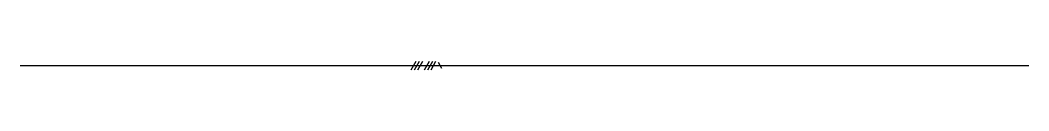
# Model space of a CAD drawing. Units: millimetres at full size, sheet at 1:100. Extents: x -15551 to 15061, y -3620 to -3360.
import ezdxf

# ---------------------------------------------------------------- set-up
doc = ezdxf.new("R2010")
doc.units = ezdxf.units.MM
doc.header["$LTSCALE"] = 100
doc.layers.add('0-0', color=4, linetype='Continuous')

msp = doc.modelspace()

# ---------------------------------------------------------------- linework, layer by layer
at = {"layer": '0-0'}
for p, q in [((-3681.1, -3619.7), (-3531.1, -3359.9)), ((-3581.1, -3619.7), (-3431.1, -3359.9)), ((-3481.1, -3619.7), (-3331.1, -3359.9)), ((-3281.1, -3619.7), (-3131.1, -3359.9)), ((-3181.1, -3619.7), (-3031.1, -3359.9)), ((-3081.1, -3619.7), (-2931.1, -3359.9)), ((-2756.1, -3576.4), (-2856.1, -3403.2))]:
    msp.add_line(p, q, dxfattribs=at)
at = {"layer": '0-0', "color": 7}
msp.add_line((-15551, -3489.8), (15061.2, -3489.8), dxfattribs=at)

doc.saveas('drawing.dxf')
